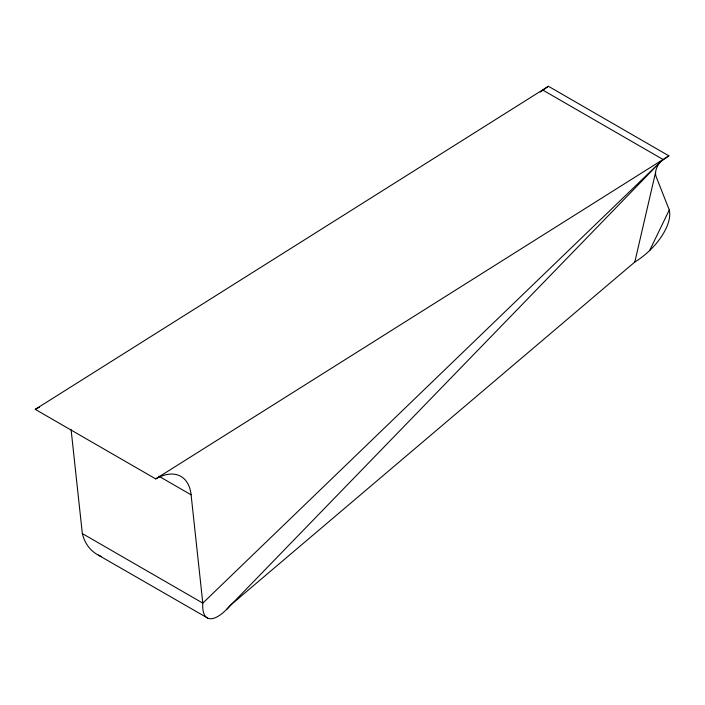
<?xml version="1.0" encoding="UTF-8"?>
<svg xmlns="http://www.w3.org/2000/svg" width="705" height="705" viewBox="0 0 705 705"><rect width="100%" height="100%" fill="white"/><g stroke="black" fill="none" stroke-linecap="round" stroke-linejoin="round"><path stroke-width="1.06" d="M71.099 429.645L82.335 533.57L202.802 603.119A48.31 17.317 -62.7 0 0 230.5 605.163L634.817 262.022L655.571 172.355M649.605 250.566L669.283 209.984L656.038 176.417A11.588 6.689 -60 0 1 660.7 161.63L668.878 155.831L548.411 86.274L35.25 409.358L155.717 478.907A50.372 29.081 -60 0 1 191.099 494.813L202.802 603.119L660.7 161.63L226.719 609.296M540.233 92.082L548.411 86.274M155.717 478.907L668.878 155.831M542.7 90.011L663.167 159.559M158.845 476.192L191.099 494.813M98.215 555.055L207.693 618.1M101.132 556.412A48.742 38.026 -55.5 0 1 82.335 533.57M669.283 209.984A45.023 22.225 -42.9 0 1 634.817 262.022M35.25 409.358A50.372 29.081 -60 0 1 39.559 407.173"/></g></svg>
